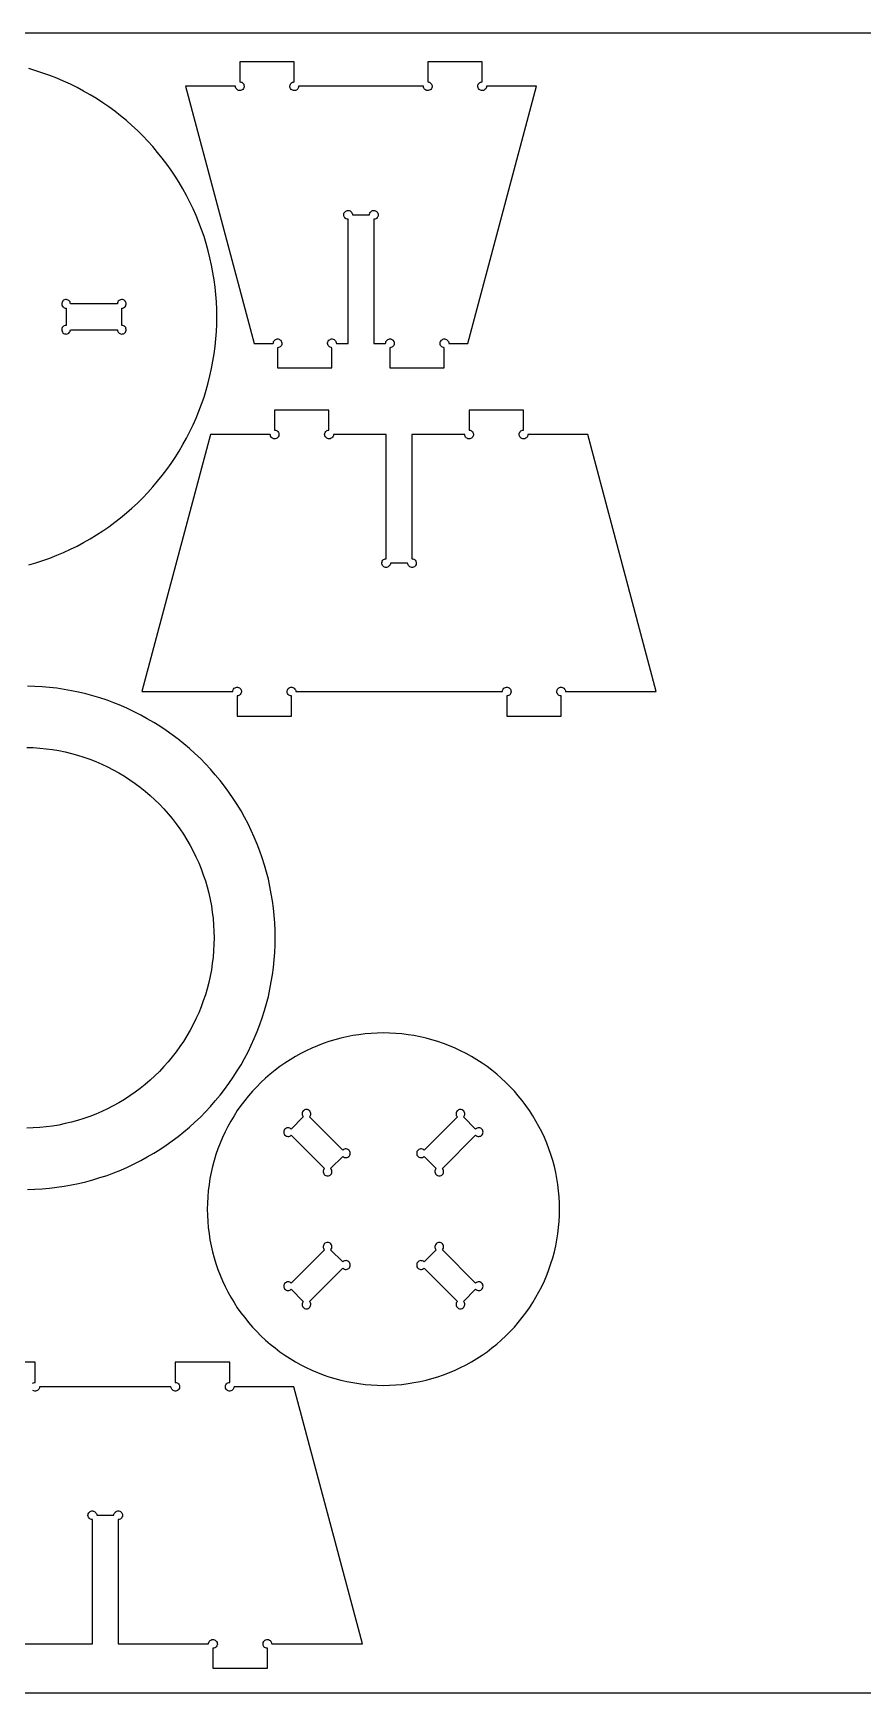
# Model space of a CAD drawing. Extents: x 0 to 2440, y 0 to 2740.
# Drawn here: x 610 to 1220, y 1520 to 2740 of the extents above; entities that cross this region are included whole.
import ezdxf

# ---------------------------------------------------------------- set-up
doc = ezdxf.new("R2010")
doc.units = 0
for name, color, linetype in [('GABARIT_BAGUES_18MM', 3, 'Continuous'), ('GABARIT_INTERIEUR_18MM', 5, 'Continuous'), ('PLANCHE_18MM', 8, 'Continuous')]:
    doc.layers.add(name, color=color, linetype=linetype)

msp = doc.modelspace()

# ---------------------------------------------------------------- linework, layer by layer
at = {"layer": 'GABARIT_BAGUES_18MM'}
for points in [[(605.7, 1890), (611.1, 1890.2), (616.6, 1890.5), (622, 1891), (627.4, 1891.6), (632.7, 1892.4), (638.1, 1893.4), (643.4, 1894.5), (648.7, 1895.7), (653.9, 1897.1), (659.1, 1898.7), (664.3, 1900.4), (669.4, 1902.3), (674.4, 1904.3), (679.4, 1906.5), (684.3, 1908.8), (689.2, 1911.3), (693.9, 1913.9), (698.6, 1916.6), (703.2, 1919.5), (707.7, 1922.5), (712.2, 1925.7), (716.5, 1928.9), (720.8, 1932.3), (724.9, 1935.8), (728.9, 1939.5), (732.9, 1943.2), (736.7, 1947.1), (740.4, 1951.1), (743.9, 1955.2), (747.4, 1959.4), (750.7, 1963.6), (753.9, 1968), (757, 1972.5), (760, 1977.1), (762.8, 1981.7), (765.4, 1986.4), (768, 1991.3), (770.3, 1996.1), (772.6, 2001.1), (774.7, 2006.1), (776.6, 2011.2), (778.4, 2016.3), (780.1, 2021.5), (781.6, 2026.7), (782.9, 2031.9), (784.1, 2037.2), (785.1, 2042.6), (786, 2047.9), (786.7, 2053.3), (787.3, 2058.7), (787.7, 2064.1), (787.9, 2069.6), (788, 2075), (787.9, 2080.4), (787.7, 2085.9), (787.3, 2091.3), (786.7, 2096.7), (786, 2102.1), (785.1, 2107.4), (784.1, 2112.8), (782.9, 2118.1), (781.6, 2123.3), (780.1, 2128.5), (778.4, 2133.7), (776.6, 2138.8), (774.7, 2143.9), (772.6, 2148.9), (770.3, 2153.9), (768, 2158.7), (765.4, 2163.6), (762.8, 2168.3), (760, 2172.9), (757, 2177.5), (753.9, 2182), (750.7, 2186.4), (747.4, 2190.6), (743.9, 2194.8), (740.4, 2198.9), (736.7, 2202.9), (732.9, 2206.8), (728.9, 2210.5), (724.9, 2214.2), (720.8, 2217.7), (716.5, 2221.1), (712.2, 2224.3), (707.7, 2227.5), (703.2, 2230.5), (698.6, 2233.4), (693.9, 2236.1), (689.2, 2238.7), (684.3, 2241.2), (679.4, 2243.5), (674.4, 2245.7), (669.4, 2247.7), (664.3, 2249.6), (659.1, 2251.3), (653.9, 2252.9), (648.7, 2254.3), (643.4, 2255.5), (638.1, 2256.6), (632.7, 2257.6), (627.4, 2258.4), (622, 2259), (616.6, 2259.5), (611.1, 2259.8), (605.7, 2260)], [(605.4, 2215), (610.1, 2214.8), (614.8, 2214.5), (619.5, 2214), (624.2, 2213.4), (628.9, 2212.6), (633.5, 2211.6), (638.1, 2210.5), (642.6, 2209.3), (647.2, 2207.9), (651.6, 2206.3), (656, 2204.6), (660.4, 2202.7), (664.7, 2200.7), (668.9, 2198.5), (673, 2196.2), (677.1, 2193.8), (681, 2191.2), (684.9, 2188.5), (688.7, 2185.7), (692.4, 2182.8), (696, 2179.7), (699.5, 2176.5), (702.8, 2173.2), (706.1, 2169.7), (709.2, 2166.2), (712.2, 2162.6), (715.1, 2158.8), (717.9, 2155), (720.5, 2151.1), (723, 2147), (725.4, 2142.9), (727.6, 2138.8), (729.7, 2134.5), (731.7, 2130.2), (733.4, 2125.8), (735.1, 2121.4), (736.6, 2116.9), (737.9, 2112.4), (739.1, 2107.8), (740.1, 2103.2), (741, 2098.5), (741.7, 2093.9), (742.3, 2089.2), (742.7, 2084.5), (742.9, 2079.7), (743, 2075), (742.9, 2070.3), (742.7, 2065.5), (742.3, 2060.8), (741.7, 2056.1), (741, 2051.5), (740.1, 2046.8), (739.1, 2042.2), (737.9, 2037.6), (736.6, 2033.1), (735.1, 2028.6), (733.4, 2024.2), (731.7, 2019.8), (729.7, 2015.5), (727.6, 2011.2), (725.4, 2007.1), (723, 2003), (720.5, 1998.9), (717.9, 1995), (715.1, 1991.2), (712.2, 1987.4), (709.2, 1983.8), (706.1, 1980.3), (702.8, 1976.8), (699.5, 1973.5), (696, 1970.3), (692.4, 1967.2), (688.7, 1964.3), (684.9, 1961.5), (681, 1958.8), (677.1, 1956.2), (673, 1953.8), (668.9, 1951.5), (664.7, 1949.3), (660.4, 1947.3), (656, 1945.4), (651.6, 1943.7), (647.2, 1942.1), (642.6, 1940.7), (638.1, 1939.5), (633.5, 1938.4), (628.9, 1937.4), (624.2, 1936.6), (619.5, 1936), (614.8, 1935.5), (610.1, 1935.2), (605.4, 1935)]]:
    msp.add_lwpolyline(points, dxfattribs=at)
at = {"layer": 'GABARIT_INTERIEUR_18MM'}
for points in [[(606.8, 2349.1), (612, 2350.6), (617.2, 2352.3), (622.3, 2354.2), (627.4, 2356.2), (632.4, 2358.3), (637.4, 2360.6), (642.3, 2363), (647.1, 2365.6), (651.9, 2368.3), (656.5, 2371.2), (661.1, 2374.1), (665.6, 2377.2), (670, 2380.5), (674.3, 2383.8), (678.5, 2387.3), (682.6, 2390.9), (686.6, 2394.6), (690.5, 2398.5), (694.3, 2402.4), (697.9, 2406.5), (701.5, 2410.6), (704.9, 2414.9), (708.2, 2419.2), (711.4, 2423.7), (714.4, 2428.2), (717.3, 2432.8), (720.1, 2437.6), (722.8, 2442.3), (725.3, 2447.2), (727.6, 2452.1), (729.8, 2457.1), (731.9, 2462.2), (733.8, 2467.3), (735.6, 2472.4), (737.2, 2477.7), (738.7, 2482.9), (740, 2488.2), (741.2, 2493.5), (742.2, 2498.9), (743.1, 2504.3), (743.8, 2509.7), (744.3, 2515.2), (744.7, 2520.6), (745, 2526.1), (745.1, 2531.5), (745, 2537), (744.7, 2542.4), (744.3, 2547.9), (743.8, 2553.3), (743.1, 2558.7), (742.2, 2564.1), (741.2, 2569.5), (740, 2574.8), (738.7, 2580.1), (737.2, 2585.4), (735.6, 2590.6), (733.8, 2595.8), (731.9, 2600.9), (729.8, 2605.9), (727.6, 2610.9), (725.3, 2615.9), (722.8, 2620.7), (720.1, 2625.5), (717.3, 2630.2), (714.4, 2634.8), (711.4, 2639.4), (708.2, 2643.8), (704.9, 2648.2), (701.5, 2652.4), (697.9, 2656.6), (694.3, 2660.6), (690.5, 2664.6), (686.6, 2668.4), (682.6, 2672.1), (678.5, 2675.7), (674.3, 2679.2), (670, 2682.6), (665.6, 2685.8), (661.1, 2688.9), (656.5, 2691.9), (651.9, 2694.7), (647.1, 2697.4), (642.3, 2700), (637.4, 2702.5), (632.4, 2704.7), (627.4, 2706.9), (622.3, 2708.9), (617.2, 2710.7), (612, 2712.4), (606.8, 2714)], [(609.6, 1747.6), (610.2, 1747.9), (610.9, 1748.1), (611.5, 1748.2), (611.5, 1763), (571.5, 1763)], [(587.1, 1556), (653.5, 1556), (653.5, 1647.3), (652.8, 1647.4), (652.2, 1647.6), (651.6, 1647.9), (651.1, 1648.4), (650.7, 1649), (650.5, 1649.6), (650.3, 1650.3), (650.4, 1651), (650.5, 1651.6), (650.8, 1652.2), (651.3, 1652.8), (651.8, 1653.2), (652.4, 1653.5), (653.1, 1653.7), (653.8, 1653.7), (654.4, 1653.6), (655.1, 1653.3), (655.6, 1652.9), (656.1, 1652.4), (656.4, 1651.8), (656.7, 1651.2), (656.7, 1650.5), (669.3, 1650.5), (669.4, 1651.2), (669.6, 1651.8), (670, 1652.4), (670.4, 1652.9), (671, 1653.3), (671.6, 1653.6), (672.3, 1653.7), (673, 1653.7), (673.6, 1653.5), (674.3, 1653.2), (674.8, 1652.8), (675.2, 1652.2), (675.5, 1651.6), (675.7, 1651), (675.7, 1650.3), (675.6, 1649.6), (675.3, 1649), (674.9, 1648.4), (674.4, 1647.9), (673.9, 1647.6), (673.2, 1647.4), (672.5, 1647.3), (672.5, 1556), (739, 1556), (739, 1556.7), (739.3, 1557.3), (739.6, 1557.9), (740.1, 1558.4), (740.6, 1558.8), (741.3, 1559.1), (741.9, 1559.2), (742.6, 1559.2), (743.3, 1559), (743.9, 1558.7), (744.4, 1558.3), (744.9, 1557.7), (745.2, 1557.1), (745.3, 1556.5), (745.4, 1555.8), (745.2, 1555.1), (745, 1554.5), (744.6, 1553.9), (744.1, 1553.4), (743.5, 1553.1), (742.8, 1552.9), (742.2, 1552.8), (742.2, 1538), (782.2, 1538), (782.2, 1552.8), (781.5, 1552.9), (780.8, 1553.1), (780.2, 1553.4), (779.7, 1553.9), (779.4, 1554.5), (779.1, 1555.1), (779, 1555.8), (779, 1556.5), (779.2, 1557.1), (779.5, 1557.7), (779.9, 1558.3), (780.4, 1558.7), (781, 1559), (781.7, 1559.2), (782.4, 1559.2), (783.1, 1559.1), (783.7, 1558.8), (784.3, 1558.4), (784.7, 1557.9), (785.1, 1557.3), (785.3, 1556.7), (785.4, 1556), (852.1, 1556), (801.7, 1745), (757.7, 1745), (757.6, 1744.3), (757.4, 1743.7), (757.1, 1743.1), (756.6, 1742.6), (756, 1742.2), (755.4, 1741.9), (754.7, 1741.8), (754.1, 1741.8), (753.4, 1742), (752.8, 1742.3), (752.2, 1742.7), (751.8, 1743.3), (751.5, 1743.9), (751.3, 1744.5), (751.3, 1745.2), (751.4, 1745.9), (751.7, 1746.5), (752.1, 1747.1), (752.6, 1747.6), (753.2, 1747.9), (753.8, 1748.1), (754.5, 1748.2), (754.5, 1763), (714.5, 1763), (714.5, 1748.2), (715.2, 1748.1), (715.8, 1747.9), (716.4, 1747.6), (716.9, 1747.1), (717.3, 1746.5), (717.6, 1745.9), (717.7, 1745.2), (717.7, 1744.5), (717.5, 1743.9), (717.2, 1743.3), (716.8, 1742.7), (716.2, 1742.3), (715.6, 1742), (715, 1741.8), (714.3, 1741.8), (713.6, 1741.9), (713, 1742.2), (712.4, 1742.6), (711.9, 1743.1), (711.6, 1743.7), (711.4, 1744.3), (711.3, 1745), (614.7, 1745), (614.7, 1744.3), (614.5, 1743.7), (614.1, 1743.1), (613.6, 1742.6), (613.1, 1742.2), (612.4, 1741.9), (611.8, 1741.8), (611.1, 1741.8), (610.4, 1742), (609.8, 1742.3)]]:
    msp.add_lwpolyline(points, dxfattribs=at)
for points in [[(980.1, 2701), (943.3, 2701), (943.2, 2700.3), (943, 2699.7), (942.7, 2699.1), (942.2, 2698.6), (941.6, 2698.2), (941, 2697.9), (940.3, 2697.8), (939.6, 2697.8), (939, 2698), (938.4, 2698.3), (937.8, 2698.7), (937.4, 2699.3), (937.1, 2699.9), (936.9, 2700.5), (936.9, 2701.2), (937, 2701.9), (937.3, 2702.5), (937.7, 2703.1), (938.2, 2703.6), (938.8, 2703.9), (939.4, 2704.1), (940.1, 2704.2), (940.1, 2719), (900.1, 2719), (900.1, 2704.2), (900.8, 2704.1), (901.4, 2703.9), (902, 2703.6), (902.5, 2703.1), (902.9, 2702.5), (903.2, 2701.9), (903.3, 2701.2), (903.3, 2700.5), (903.1, 2699.9), (902.8, 2699.3), (902.4, 2698.7), (901.8, 2698.3), (901.2, 2698), (900.6, 2697.8), (899.9, 2697.8), (899.2, 2697.9), (898.6, 2698.2), (898, 2698.6), (897.5, 2699.1), (897.2, 2699.7), (897, 2700.3), (896.9, 2701), (805.1, 2701), (805.1, 2700.3), (804.9, 2699.7), (804.5, 2699.1), (804, 2698.6), (803.5, 2698.2), (802.9, 2697.9), (802.2, 2697.8), (801.5, 2697.8), (800.8, 2698), (800.2, 2698.3), (799.7, 2698.7), (799.3, 2699.3), (799, 2699.9), (798.8, 2700.5), (798.8, 2701.2), (798.9, 2701.9), (799.1, 2702.5), (799.5, 2703.1), (800, 2703.6), (800.6, 2703.9), (801.3, 2704.1), (801.9, 2704.2), (801.9, 2719), (761.9, 2719), (761.9, 2704.2), (762.6, 2704.1), (763.3, 2703.9), (763.9, 2703.6), (764.4, 2703.1), (764.8, 2702.5), (765, 2701.9), (765.1, 2701.2), (765.1, 2700.5), (764.9, 2699.9), (764.6, 2699.3), (764.2, 2698.7), (763.7, 2698.3), (763.1, 2698), (762.4, 2697.8), (761.7, 2697.8), (761, 2697.9), (760.4, 2698.2), (759.9, 2698.6), (759.4, 2699.1), (759, 2699.7), (758.8, 2700.3), (758.7, 2701), (722, 2701), (772.4, 2512), (786.5, 2512), (786.6, 2512.7), (786.8, 2513.3), (787.1, 2513.9), (787.6, 2514.4), (788.2, 2514.8), (788.8, 2515.1), (789.5, 2515.2), (790.2, 2515.2), (790.8, 2515), (791.4, 2514.7), (792, 2514.3), (792.4, 2513.7), (792.7, 2513.1), (792.9, 2512.5), (792.9, 2511.8), (792.8, 2511.1), (792.5, 2510.5), (792.1, 2509.9), (791.6, 2509.4), (791, 2509.1), (790.4, 2508.9), (789.7, 2508.8), (789.7, 2494), (829.7, 2494), (829.7, 2508.8), (829, 2508.9), (828.4, 2509.1), (827.8, 2509.4), (827.3, 2509.9), (826.9, 2510.5), (826.6, 2511.1), (826.5, 2511.8), (826.5, 2512.5), (826.7, 2513.1), (827, 2513.7), (827.4, 2514.3), (828, 2514.7), (828.6, 2515), (829.3, 2515.2), (829.9, 2515.2), (830.6, 2515.1), (831.2, 2514.8), (831.8, 2514.4), (832.3, 2513.9), (832.6, 2513.3), (832.8, 2512.7), (832.9, 2512), (841.5, 2512), (841.5, 2603.3), (840.8, 2603.4), (840.2, 2603.6), (839.6, 2603.9), (839.1, 2604.4), (838.7, 2605), (838.5, 2605.6), (838.3, 2606.3), (838.4, 2607), (838.5, 2607.6), (838.8, 2608.2), (839.3, 2608.8), (839.8, 2609.2), (840.4, 2609.5), (841.1, 2609.7), (841.8, 2609.7), (842.4, 2609.6), (843.1, 2609.3), (843.6, 2608.9), (844.1, 2608.4), (844.4, 2607.8), (844.7, 2607.2), (844.7, 2606.5), (857.3, 2606.5), (857.4, 2607.2), (857.6, 2607.8), (858, 2608.4), (858.4, 2608.9), (859, 2609.3), (859.6, 2609.6), (860.3, 2609.7), (861, 2609.7), (861.6, 2609.5), (862.3, 2609.2), (862.8, 2608.8), (863.2, 2608.2), (863.5, 2607.6), (863.7, 2607), (863.7, 2606.3), (863.6, 2605.6), (863.3, 2605), (862.9, 2604.4), (862.4, 2603.9), (861.9, 2603.6), (861.2, 2603.4), (860.5, 2603.3), (860.5, 2512), (869.1, 2512), (869.2, 2512.7), (869.4, 2513.3), (869.8, 2513.9), (870.2, 2514.4), (870.8, 2514.8), (871.4, 2515.1), (872.1, 2515.2), (872.8, 2515.2), (873.5, 2515), (874.1, 2514.7), (874.6, 2514.3), (875, 2513.7), (875.3, 2513.1), (875.5, 2512.5), (875.5, 2511.8), (875.4, 2511.1), (875.2, 2510.5), (874.8, 2509.9), (874.3, 2509.4), (873.7, 2509.1), (873, 2508.9), (872.3, 2508.8), (872.3, 2494), (912.3, 2494), (912.3, 2508.8), (911.7, 2508.9), (911, 2509.1), (910.4, 2509.4), (909.9, 2509.9), (909.5, 2510.5), (909.3, 2511.1), (909.2, 2511.8), (909.2, 2512.5), (909.3, 2513.1), (909.7, 2513.7), (910.1, 2514.3), (910.6, 2514.7), (911.2, 2515), (911.9, 2515.2), (912.6, 2515.2), (913.2, 2515.1), (913.9, 2514.8), (914.4, 2514.4), (914.9, 2513.9), (915.3, 2513.3), (915.5, 2512.7), (915.5, 2512), (929.7, 2512)], [(634.2, 2525.2), (633.5, 2525.2), (632.8, 2524.9), (632.2, 2524.6), (631.7, 2524.1), (631.4, 2523.6), (631.1, 2522.9), (631, 2522.3), (631, 2521.6), (631.2, 2520.9), (631.5, 2520.3), (631.9, 2519.8), (632.4, 2519.3), (633, 2519), (633.7, 2518.9), (634.4, 2518.8), (635.1, 2519), (635.7, 2519.2), (636.3, 2519.6), (636.7, 2520.1), (637.1, 2520.7), (637.3, 2521.3), (637.4, 2522), (672, 2522), (672, 2521.3), (672.3, 2520.7), (672.6, 2520.1), (673.1, 2519.6), (673.6, 2519.2), (674.3, 2519), (674.9, 2518.8), (675.6, 2518.9), (676.3, 2519), (676.9, 2519.3), (677.4, 2519.8), (677.9, 2520.3), (678.2, 2520.9), (678.3, 2521.6), (678.4, 2522.3), (678.2, 2522.9), (678, 2523.6), (677.6, 2524.1), (677.1, 2524.6), (676.5, 2524.9), (675.8, 2525.2), (675.2, 2525.2), (675.2, 2537.8), (675.8, 2537.9), (676.5, 2538.1), (677.1, 2538.5), (677.6, 2538.9), (678, 2539.5), (678.2, 2540.1), (678.4, 2540.8), (678.3, 2541.5), (678.2, 2542.1), (677.9, 2542.8), (677.4, 2543.3), (676.9, 2543.7), (676.3, 2544), (675.6, 2544.2), (674.9, 2544.2), (674.3, 2544.1), (673.6, 2543.8), (673.1, 2543.4), (672.6, 2542.9), (672.3, 2542.4), (672, 2541.7), (672, 2541), (637.4, 2541), (637.3, 2541.7), (637.1, 2542.4), (636.7, 2542.9), (636.3, 2543.4), (635.7, 2543.8), (635.1, 2544.1), (634.4, 2544.2), (633.7, 2544.2), (633, 2544), (632.4, 2543.7), (631.9, 2543.3), (631.5, 2542.8), (631.2, 2542.1), (631, 2541.5), (631, 2540.8), (631.1, 2540.1), (631.4, 2539.5), (631.7, 2538.9), (632.2, 2538.5), (632.8, 2538.1), (633.5, 2537.9), (634.2, 2537.8)], [(690, 2256), (756.7, 2256), (756.8, 2256.7), (757, 2257.3), (757.3, 2257.9), (757.8, 2258.4), (758.4, 2258.8), (759, 2259.1), (759.7, 2259.2), (760.3, 2259.2), (761, 2259), (761.6, 2258.7), (762.1, 2258.3), (762.6, 2257.7), (762.9, 2257.1), (763.1, 2256.5), (763.1, 2255.8), (763, 2255.1), (762.7, 2254.5), (762.3, 2253.9), (761.8, 2253.4), (761.2, 2253.1), (760.6, 2252.9), (759.9, 2252.8), (759.9, 2238), (799.9, 2238), (799.9, 2252.8), (799.2, 2252.9), (798.6, 2253.1), (798, 2253.4), (797.5, 2253.9), (797.1, 2254.5), (796.8, 2255.1), (796.7, 2255.8), (796.7, 2256.5), (796.9, 2257.1), (797.2, 2257.7), (797.6, 2258.3), (798.2, 2258.7), (798.8, 2259), (799.4, 2259.2), (800.1, 2259.2), (800.8, 2259.1), (801.4, 2258.8), (802, 2258.4), (802.4, 2257.9), (802.8, 2257.3), (803, 2256.7), (803.1, 2256), (955, 2256), (955, 2256.7), (955.3, 2257.3), (955.6, 2257.9), (956.1, 2258.4), (956.6, 2258.8), (957.3, 2259.1), (957.9, 2259.2), (958.6, 2259.2), (959.3, 2259), (959.9, 2258.7), (960.4, 2258.3), (960.9, 2257.7), (961.2, 2257.1), (961.3, 2256.5), (961.4, 2255.8), (961.2, 2255.1), (961, 2254.5), (960.6, 2253.9), (960.1, 2253.4), (959.5, 2253.1), (958.8, 2252.9), (958.2, 2252.8), (958.2, 2238), (998.2, 2238), (998.2, 2252.8), (997.5, 2252.9), (996.8, 2253.1), (996.2, 2253.4), (995.7, 2253.9), (995.4, 2254.5), (995.1, 2255.1), (995, 2255.8), (995, 2256.5), (995.2, 2257.1), (995.5, 2257.7), (995.9, 2258.3), (996.4, 2258.7), (997, 2259), (997.7, 2259.2), (998.4, 2259.2), (999.1, 2259.1), (999.7, 2258.8), (1000.3, 2258.4), (1000.7, 2257.9), (1001.1, 2257.3), (1001.3, 2256.7), (1001.4, 2256), (1068.1, 2256), (1017.7, 2445), (973.7, 2445), (973.6, 2444.3), (973.4, 2443.7), (973.1, 2443.1), (972.6, 2442.6), (972, 2442.2), (971.4, 2441.9), (970.7, 2441.8), (970.1, 2441.8), (969.4, 2442), (968.8, 2442.3), (968.2, 2442.7), (967.8, 2443.3), (967.5, 2443.9), (967.3, 2444.5), (967.3, 2445.2), (967.4, 2445.9), (967.7, 2446.5), (968.1, 2447.1), (968.6, 2447.6), (969.2, 2447.9), (969.8, 2448.1), (970.5, 2448.2), (970.5, 2463), (930.5, 2463), (930.5, 2448.2), (931.2, 2448.1), (931.8, 2447.9), (932.4, 2447.6), (932.9, 2447.1), (933.3, 2446.5), (933.6, 2445.9), (933.7, 2445.2), (933.7, 2444.5), (933.5, 2443.9), (933.2, 2443.3), (932.8, 2442.7), (932.2, 2442.3), (931.6, 2442), (931, 2441.8), (930.3, 2441.8), (929.6, 2441.9), (929, 2442.2), (928.4, 2442.6), (927.9, 2443.1), (927.6, 2443.7), (927.4, 2444.3), (927.3, 2445), (888.5, 2445), (888.5, 2353.7), (889.2, 2353.6), (889.9, 2353.4), (890.4, 2353.1), (890.9, 2352.6), (891.3, 2352), (891.6, 2351.4), (891.7, 2350.7), (891.7, 2350), (891.5, 2349.4), (891.2, 2348.8), (890.8, 2348.2), (890.3, 2347.8), (889.6, 2347.5), (889, 2347.3), (888.3, 2347.3), (887.6, 2347.4), (887, 2347.7), (886.4, 2348.1), (886, 2348.6), (885.6, 2349.2), (885.4, 2349.8), (885.3, 2350.5), (872.7, 2350.5), (872.7, 2349.8), (872.4, 2349.2), (872.1, 2348.6), (871.6, 2348.1), (871.1, 2347.7), (870.4, 2347.4), (869.8, 2347.3), (869.1, 2347.3), (868.4, 2347.5), (867.8, 2347.8), (867.3, 2348.2), (866.8, 2348.8), (866.5, 2349.4), (866.4, 2350), (866.3, 2350.7), (866.5, 2351.4), (866.7, 2352), (867.1, 2352.6), (867.6, 2353.1), (868.2, 2353.4), (868.8, 2353.6), (869.5, 2353.7), (869.5, 2445), (830.7, 2445), (830.7, 2444.3), (830.5, 2443.7), (830.1, 2443.1), (829.6, 2442.6), (829.1, 2442.2), (828.4, 2441.9), (827.8, 2441.8), (827.1, 2441.8), (826.4, 2442), (825.8, 2442.3), (825.3, 2442.7), (824.8, 2443.3), (824.5, 2443.9), (824.4, 2444.5), (824.3, 2445.2), (824.5, 2445.9), (824.7, 2446.5), (825.1, 2447.1), (825.6, 2447.6), (826.2, 2447.9), (826.9, 2448.1), (827.5, 2448.2), (827.5, 2463), (787.5, 2463), (787.5, 2448.2), (788.2, 2448.1), (788.9, 2447.9), (789.5, 2447.6), (790, 2447.1), (790.4, 2446.5), (790.6, 2445.9), (790.7, 2445.2), (790.7, 2444.5), (790.5, 2443.9), (790.2, 2443.3), (789.8, 2442.7), (789.3, 2442.3), (788.7, 2442), (788, 2441.8), (787.3, 2441.8), (786.6, 2441.9), (786, 2442.2), (785.4, 2442.6), (785, 2443.1), (784.6, 2443.7), (784.4, 2444.3), (784.3, 2445), (740.4, 2445)], [(997.1, 1875.5), (997, 1880), (996.7, 1884.6), (996.3, 1889.1), (995.8, 1893.6), (995.1, 1898), (994.2, 1902.5), (993.2, 1906.9), (992, 1911.2), (990.7, 1915.6), (989.2, 1919.8), (987.6, 1924), (985.9, 1928.2), (983.9, 1932.3), (981.9, 1936.3), (979.7, 1940.3), (977.4, 1944.2), (974.9, 1948), (972.3, 1951.7), (969.6, 1955.3), (966.7, 1958.8), (963.8, 1962.2), (960.7, 1965.5), (957.5, 1968.7), (954.2, 1971.8), (950.8, 1974.7), (947.3, 1977.6), (943.7, 1980.3), (940, 1982.9), (936.2, 1985.4), (932.3, 1987.7), (928.3, 1989.9), (924.3, 1991.9), (920.2, 1993.9), (916, 1995.6), (911.8, 1997.2), (907.6, 1998.7), (903.2, 2000), (898.9, 2001.2), (894.5, 2002.2), (890, 2003.1), (885.6, 2003.8), (881.1, 2004.3), (876.6, 2004.7), (872, 2005), (867.5, 2005.1), (863, 2005), (858.5, 2004.7), (854, 2004.3), (849.5, 2003.8), (845, 2003.1), (840.6, 2002.2), (836.2, 2001.2), (831.8, 2000), (827.5, 1998.7), (823.2, 1997.2), (819, 1995.6), (814.8, 1993.9), (810.7, 1991.9), (806.7, 1989.9), (802.8, 1987.7), (798.9, 1985.4), (795.1, 1982.9), (791.4, 1980.3), (787.8, 1977.6), (784.3, 1974.7), (780.9, 1971.8), (777.5, 1968.7), (774.4, 1965.5), (771.3, 1962.2), (768.3, 1958.8), (765.5, 1955.3), (762.7, 1951.7), (760.1, 1948), (757.7, 1944.2), (755.4, 1940.3), (753.2, 1936.3), (751.1, 1932.3), (749.2, 1928.2), (747.4, 1924), (745.8, 1919.8), (744.3, 1915.6), (743, 1911.2), (741.8, 1906.9), (740.8, 1902.5), (740, 1898), (739.3, 1893.6), (738.7, 1889.1), (738.3, 1884.6), (738.1, 1880), (738, 1875.5), (738.1, 1871), (738.3, 1866.5), (738.7, 1862), (739.3, 1857.5), (740, 1853), (740.8, 1848.6), (741.8, 1844.2), (743, 1839.8), (744.3, 1835.5), (745.8, 1831.2), (747.4, 1827), (749.2, 1822.8), (751.1, 1818.7), (753.2, 1814.7), (755.4, 1810.8), (757.7, 1806.9), (760.1, 1803.1), (762.7, 1799.4), (765.5, 1795.8), (768.3, 1792.3), (771.3, 1788.9), (774.4, 1785.5), (777.5, 1782.4), (780.9, 1779.3), (784.3, 1776.3), (787.8, 1773.5), (791.4, 1770.7), (795.1, 1768.1), (798.9, 1765.7), (802.8, 1763.4), (806.7, 1761.2), (810.7, 1759.1), (814.8, 1757.2), (819, 1755.4), (823.2, 1753.8), (827.5, 1752.3), (831.8, 1751), (836.2, 1749.8), (840.6, 1748.8), (845, 1748), (849.5, 1747.3), (854, 1746.7), (858.5, 1746.3), (863, 1746.1), (867.5, 1746), (872, 1746.1), (876.6, 1746.3), (881.1, 1746.7), (885.6, 1747.3), (890, 1748), (894.5, 1748.8), (898.9, 1749.8), (903.2, 1751), (907.6, 1752.3), (911.8, 1753.8), (916, 1755.4), (920.2, 1757.2), (924.3, 1759.1), (928.3, 1761.2), (932.3, 1763.4), (936.2, 1765.7), (940, 1768.1), (943.7, 1770.7), (947.3, 1773.5), (950.8, 1776.3), (954.2, 1779.3), (957.5, 1782.4), (960.7, 1785.5), (963.8, 1788.9), (966.7, 1792.3), (969.6, 1795.8), (972.3, 1799.4), (974.9, 1803.1), (977.4, 1806.9), (979.7, 1810.8), (981.9, 1814.7), (983.9, 1818.7), (985.9, 1822.8), (987.6, 1827), (989.2, 1831.2), (990.7, 1835.5), (992, 1839.8), (993.2, 1844.2), (994.2, 1848.6), (995.1, 1853), (995.8, 1857.5), (996.3, 1862), (996.7, 1866.5), (997, 1871)], [(837.6, 1914.3), (838.2, 1913.9), (838.8, 1913.6), (839.4, 1913.4), (840.1, 1913.4), (840.8, 1913.5), (841.4, 1913.8), (842, 1914.2), (842.5, 1914.7), (842.8, 1915.3), (843, 1915.9), (843.1, 1916.6), (843, 1917.3), (842.8, 1917.9), (842.5, 1918.5), (842, 1919), (841.4, 1919.4), (840.8, 1919.7), (840.1, 1919.8), (839.4, 1919.8), (838.8, 1919.6), (838.2, 1919.3), (837.6, 1918.9), (813.2, 1943.3), (813.6, 1943.9), (813.9, 1944.5), (814.1, 1945.1), (814.1, 1945.8), (814, 1946.5), (813.7, 1947.1), (813.3, 1947.7), (812.8, 1948.1), (812.2, 1948.5), (811.6, 1948.7), (810.9, 1948.8), (810.2, 1948.7), (809.6, 1948.5), (809, 1948.1), (808.5, 1947.7), (808.1, 1947.1), (807.8, 1946.5), (807.7, 1945.8), (807.7, 1945.1), (807.9, 1944.5), (808.2, 1943.9), (808.6, 1943.3), (799.7, 1934.4), (799.2, 1934.8), (798.6, 1935.1), (797.9, 1935.3), (797.2, 1935.3), (796.6, 1935.2), (795.9, 1935), (795.4, 1934.6), (794.9, 1934.1), (794.6, 1933.5), (794.3, 1932.8), (794.3, 1932.1), (794.3, 1931.5), (794.6, 1930.8), (794.9, 1930.2), (795.4, 1929.7), (795.9, 1929.3), (796.6, 1929.1), (797.2, 1929), (797.9, 1929), (798.6, 1929.1), (799.2, 1929.5), (799.7, 1929.9), (824.2, 1905.4), (823.8, 1904.9), (823.5, 1904.3), (823.3, 1903.6), (823.3, 1902.9), (823.4, 1902.3), (823.7, 1901.6), (824, 1901.1), (824.5, 1900.6), (825.1, 1900.2), (825.8, 1900), (826.5, 1900), (827.1, 1900), (827.8, 1900.2), (828.4, 1900.6), (828.9, 1901.1), (829.3, 1901.6), (829.5, 1902.3), (829.7, 1902.9), (829.6, 1903.6), (829.5, 1904.3), (829.2, 1904.9), (828.7, 1905.4)], [(906.3, 1905.4), (905.9, 1904.9), (905.6, 1904.3), (905.4, 1903.6), (905.4, 1902.9), (905.5, 1902.3), (905.8, 1901.6), (906.2, 1901.1), (906.7, 1900.6), (907.3, 1900.2), (907.9, 1900), (908.6, 1900), (909.3, 1900), (909.9, 1900.2), (910.5, 1900.6), (911, 1901.1), (911.4, 1901.6), (911.7, 1902.3), (911.8, 1902.9), (911.8, 1903.6), (911.6, 1904.3), (911.3, 1904.9), (910.9, 1905.4), (935.3, 1929.9), (935.9, 1929.5), (936.5, 1929.1), (937.1, 1929), (937.8, 1929), (938.5, 1929.1), (939.1, 1929.3), (939.7, 1929.7), (940.1, 1930.2), (940.5, 1930.8), (940.7, 1931.5), (940.8, 1932.1), (940.7, 1932.8), (940.5, 1933.5), (940.1, 1934.1), (939.7, 1934.6), (939.1, 1935), (938.5, 1935.2), (937.8, 1935.3), (937.1, 1935.3), (936.5, 1935.1), (935.9, 1934.8), (935.3, 1934.4), (926.4, 1943.3), (926.8, 1943.9), (927.1, 1944.5), (927.3, 1945.1), (927.3, 1945.8), (927.2, 1946.5), (927, 1947.1), (926.6, 1947.7), (926.1, 1948.1), (925.5, 1948.5), (924.8, 1948.7), (924.1, 1948.8), (923.5, 1948.7), (922.8, 1948.5), (922.2, 1948.1), (921.7, 1947.7), (921.3, 1947.1), (921.1, 1946.5), (921, 1945.8), (921, 1945.1), (921.1, 1944.5), (921.5, 1943.9), (921.9, 1943.3), (897.4, 1918.9), (896.9, 1919.3), (896.3, 1919.6), (895.6, 1919.8), (894.9, 1919.8), (894.3, 1919.7), (893.6, 1919.4), (893.1, 1919), (892.6, 1918.5), (892.2, 1917.9), (892, 1917.3), (892, 1916.6), (892, 1915.9), (892.2, 1915.3), (892.6, 1914.7), (893.1, 1914.2), (893.6, 1913.8), (894.3, 1913.5), (894.9, 1913.4), (895.6, 1913.4), (896.3, 1913.6), (896.9, 1913.9), (897.4, 1914.3)], [(808.6, 1807.7), (808.2, 1807.2), (807.9, 1806.6), (807.7, 1805.9), (807.7, 1805.2), (807.8, 1804.6), (808.1, 1803.9), (808.5, 1803.4), (809, 1802.9), (809.6, 1802.6), (810.2, 1802.3), (810.9, 1802.3), (811.6, 1802.3), (812.2, 1802.6), (812.8, 1802.9), (813.3, 1803.4), (813.7, 1803.9), (814, 1804.6), (814.1, 1805.2), (814.1, 1805.9), (813.9, 1806.6), (813.6, 1807.2), (813.2, 1807.7), (837.6, 1832.2), (838.2, 1831.8), (838.8, 1831.5), (839.4, 1831.3), (840.1, 1831.3), (840.8, 1831.4), (841.4, 1831.7), (842, 1832), (842.5, 1832.5), (842.8, 1833.1), (843, 1833.8), (843.1, 1834.5), (843, 1835.1), (842.8, 1835.8), (842.5, 1836.4), (842, 1836.9), (841.4, 1837.3), (840.8, 1837.5), (840.1, 1837.7), (839.4, 1837.6), (838.8, 1837.5), (838.2, 1837.2), (837.6, 1836.7), (828.7, 1845.6), (829.2, 1846.2), (829.5, 1846.8), (829.6, 1847.4), (829.7, 1848.1), (829.5, 1848.8), (829.3, 1849.4), (828.9, 1850), (828.4, 1850.5), (827.8, 1850.8), (827.1, 1851), (826.5, 1851.1), (825.8, 1851), (825.1, 1850.8), (824.5, 1850.5), (824, 1850), (823.7, 1849.4), (823.4, 1848.8), (823.3, 1848.1), (823.3, 1847.4), (823.5, 1846.8), (823.8, 1846.2), (824.2, 1845.6), (799.7, 1821.2), (799.2, 1821.6), (798.6, 1821.9), (797.9, 1822.1), (797.2, 1822.1), (796.6, 1822), (795.9, 1821.7), (795.4, 1821.3), (794.9, 1820.8), (794.6, 1820.2), (794.3, 1819.6), (794.3, 1818.9), (794.3, 1818.2), (794.6, 1817.6), (794.9, 1817), (795.4, 1816.5), (795.9, 1816.1), (796.6, 1815.8), (797.2, 1815.7), (797.9, 1815.7), (798.6, 1815.9), (799.2, 1816.2), (799.7, 1816.6)], [(935.3, 1816.6), (935.9, 1816.2), (936.5, 1815.9), (937.1, 1815.7), (937.8, 1815.7), (938.5, 1815.8), (939.1, 1816.1), (939.7, 1816.5), (940.1, 1817), (940.5, 1817.6), (940.7, 1818.2), (940.8, 1818.9), (940.7, 1819.6), (940.5, 1820.2), (940.1, 1820.8), (939.7, 1821.3), (939.1, 1821.7), (938.5, 1822), (937.8, 1822.1), (937.1, 1822.1), (936.5, 1821.9), (935.9, 1821.6), (935.3, 1821.2), (910.9, 1845.6), (911.3, 1846.2), (911.6, 1846.8), (911.8, 1847.4), (911.8, 1848.1), (911.7, 1848.8), (911.4, 1849.4), (911, 1850), (910.5, 1850.5), (909.9, 1850.8), (909.3, 1851), (908.6, 1851.1), (907.9, 1851), (907.3, 1850.8), (906.7, 1850.5), (906.2, 1850), (905.8, 1849.4), (905.5, 1848.8), (905.4, 1848.1), (905.4, 1847.4), (905.6, 1846.8), (905.9, 1846.2), (906.3, 1845.6), (897.4, 1836.7), (896.9, 1837.2), (896.3, 1837.5), (895.6, 1837.6), (894.9, 1837.7), (894.3, 1837.5), (893.6, 1837.3), (893.1, 1836.9), (892.6, 1836.4), (892.2, 1835.8), (892, 1835.1), (892, 1834.5), (892, 1833.8), (892.2, 1833.1), (892.6, 1832.5), (893.1, 1832), (893.6, 1831.7), (894.3, 1831.4), (894.9, 1831.3), (895.6, 1831.3), (896.3, 1831.5), (896.9, 1831.8), (897.4, 1832.2), (921.9, 1807.7), (921.5, 1807.2), (921.1, 1806.6), (921, 1805.9), (921, 1805.2), (921.1, 1804.6), (921.3, 1803.9), (921.7, 1803.4), (922.2, 1802.9), (922.8, 1802.6), (923.5, 1802.3), (924.1, 1802.3), (924.8, 1802.3), (925.5, 1802.6), (926.1, 1802.9), (926.6, 1803.4), (927, 1803.9), (927.2, 1804.6), (927.3, 1805.2), (927.3, 1805.9), (927.1, 1806.6), (926.8, 1807.2), (926.4, 1807.7)]]:
    msp.add_lwpolyline(points, close=True, dxfattribs=at)
at = {"layer": 'PLANCHE_18MM'}
msp.add_lwpolyline([(0, 1520), (2440, 1520), (2440, 2740), (0, 2740)], close=True, dxfattribs=at)

doc.saveas('drawing.dxf')
